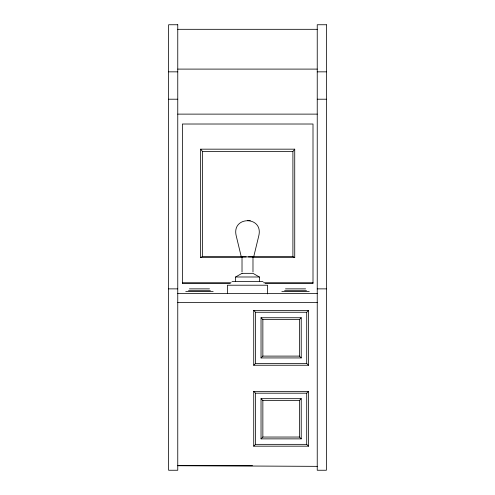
<?xml version="1.0" encoding="UTF-8"?>
<svg xmlns="http://www.w3.org/2000/svg" width="495" height="495" viewBox="0 0 495 495"><rect width="100%" height="100%" fill="white"/><g stroke="black" fill="none" stroke-linecap="round" stroke-linejoin="round"><path stroke-width="0.74" d="M242.111 273.339L252.976 273.339L259.374 276.99L259.374 281.562M267.597 293.894L267.597 285.213L227.403 285.213L227.409 293.516M248.379 256.893L253.675 256.93L258.792 235.793C263.637 215.727 231.363 215.727 236.208 235.793L241.306 256.93L246.182 256.893M294.729 149.168L294.729 257.592L292.904 256.429L292.904 151.476L294.729 149.168L200.642 149.168L200.642 257.592L242.284 257.592M253.725 365.242L255.55 363.417L306.708 363.417L308.534 365.242L308.534 310.433L253.725 310.433L253.725 365.242L308.534 365.242M261.032 357.935L262.857 356.109L299.401 356.109L301.226 357.935L261.032 357.935L261.032 317.74L301.226 317.74L301.226 357.935M261.032 317.74L262.857 319.566L299.401 319.566L301.226 317.74M253.725 310.433L255.55 312.258L306.708 312.258L308.534 310.433M253.725 446.174L255.55 444.349L306.708 444.349L308.534 446.174L308.534 391.366L253.725 391.366L253.725 446.174L308.534 446.174M261.032 438.867L262.857 437.042L299.401 437.042L301.226 438.867L261.032 438.867L261.032 398.673L301.226 398.673L301.226 438.867M261.032 398.673L262.857 400.498L299.401 400.498L301.226 398.673M253.725 391.366L255.55 393.191L306.708 393.191L308.534 391.366M200.642 257.592L202.467 256.429L241.115 256.429M235.626 281.562L235.626 276.99L242.018 273.339M241.306 256.93L242.29 256.911M253.675 256.93L252.71 256.911M177.761 29.316L317.239 29.316M177.761 69.102L317.239 69.102M168.622 71.843L177.761 71.843M317.239 71.843L326.378 71.843M168.622 99.21L177.761 99.21M317.239 99.21L326.378 99.21M177.761 114.122L317.239 114.122M200.642 149.168L202.467 151.476L292.904 151.476M253.483 256.429L292.904 256.429M242.018 256.893L252.982 256.893M252.314 257.592L294.729 257.592M235.626 276.99L259.374 276.99M232 281.562L263.024 281.562M182.37 282.744L231.066 282.744M263.532 282.744L313.001 282.744M230.293 283.604L182.37 283.604L182.37 124.016L313.001 124.016L313.001 283.604L265.079 283.604M168.622 288.87L177.761 288.87M189.406 288.87L209.503 288.87M285.497 288.87L305.594 288.87M317.239 288.87L326.378 288.87M188.496 290.695L210.418 290.695M284.582 290.695L306.504 290.695M185.755 291.611L213.159 291.611M281.841 291.611L309.245 291.611M177.761 293.436L317.239 293.436M177.761 302.569L317.239 302.569M252.512 465.684L177.761 465.684L317.239 466.352M250.303 220.708L247.5 220.355M306.708 312.258L306.708 363.417M306.708 393.191L306.708 444.349M299.401 319.566L299.401 356.109M299.401 400.498L299.401 437.042M262.857 319.566L262.857 356.109M262.857 400.498L262.857 437.042M255.55 312.258L255.55 363.417M255.55 393.191L255.55 444.349M252.982 258.266L252.982 271.965M242.018 258.266L242.018 271.965M202.467 151.476L202.467 256.429M177.761 24.75L168.622 24.75L168.622 470.25L177.761 470.25L177.761 24.75M326.378 24.75L317.239 24.75L317.239 470.25L326.378 470.25L326.378 24.75"/></g></svg>
